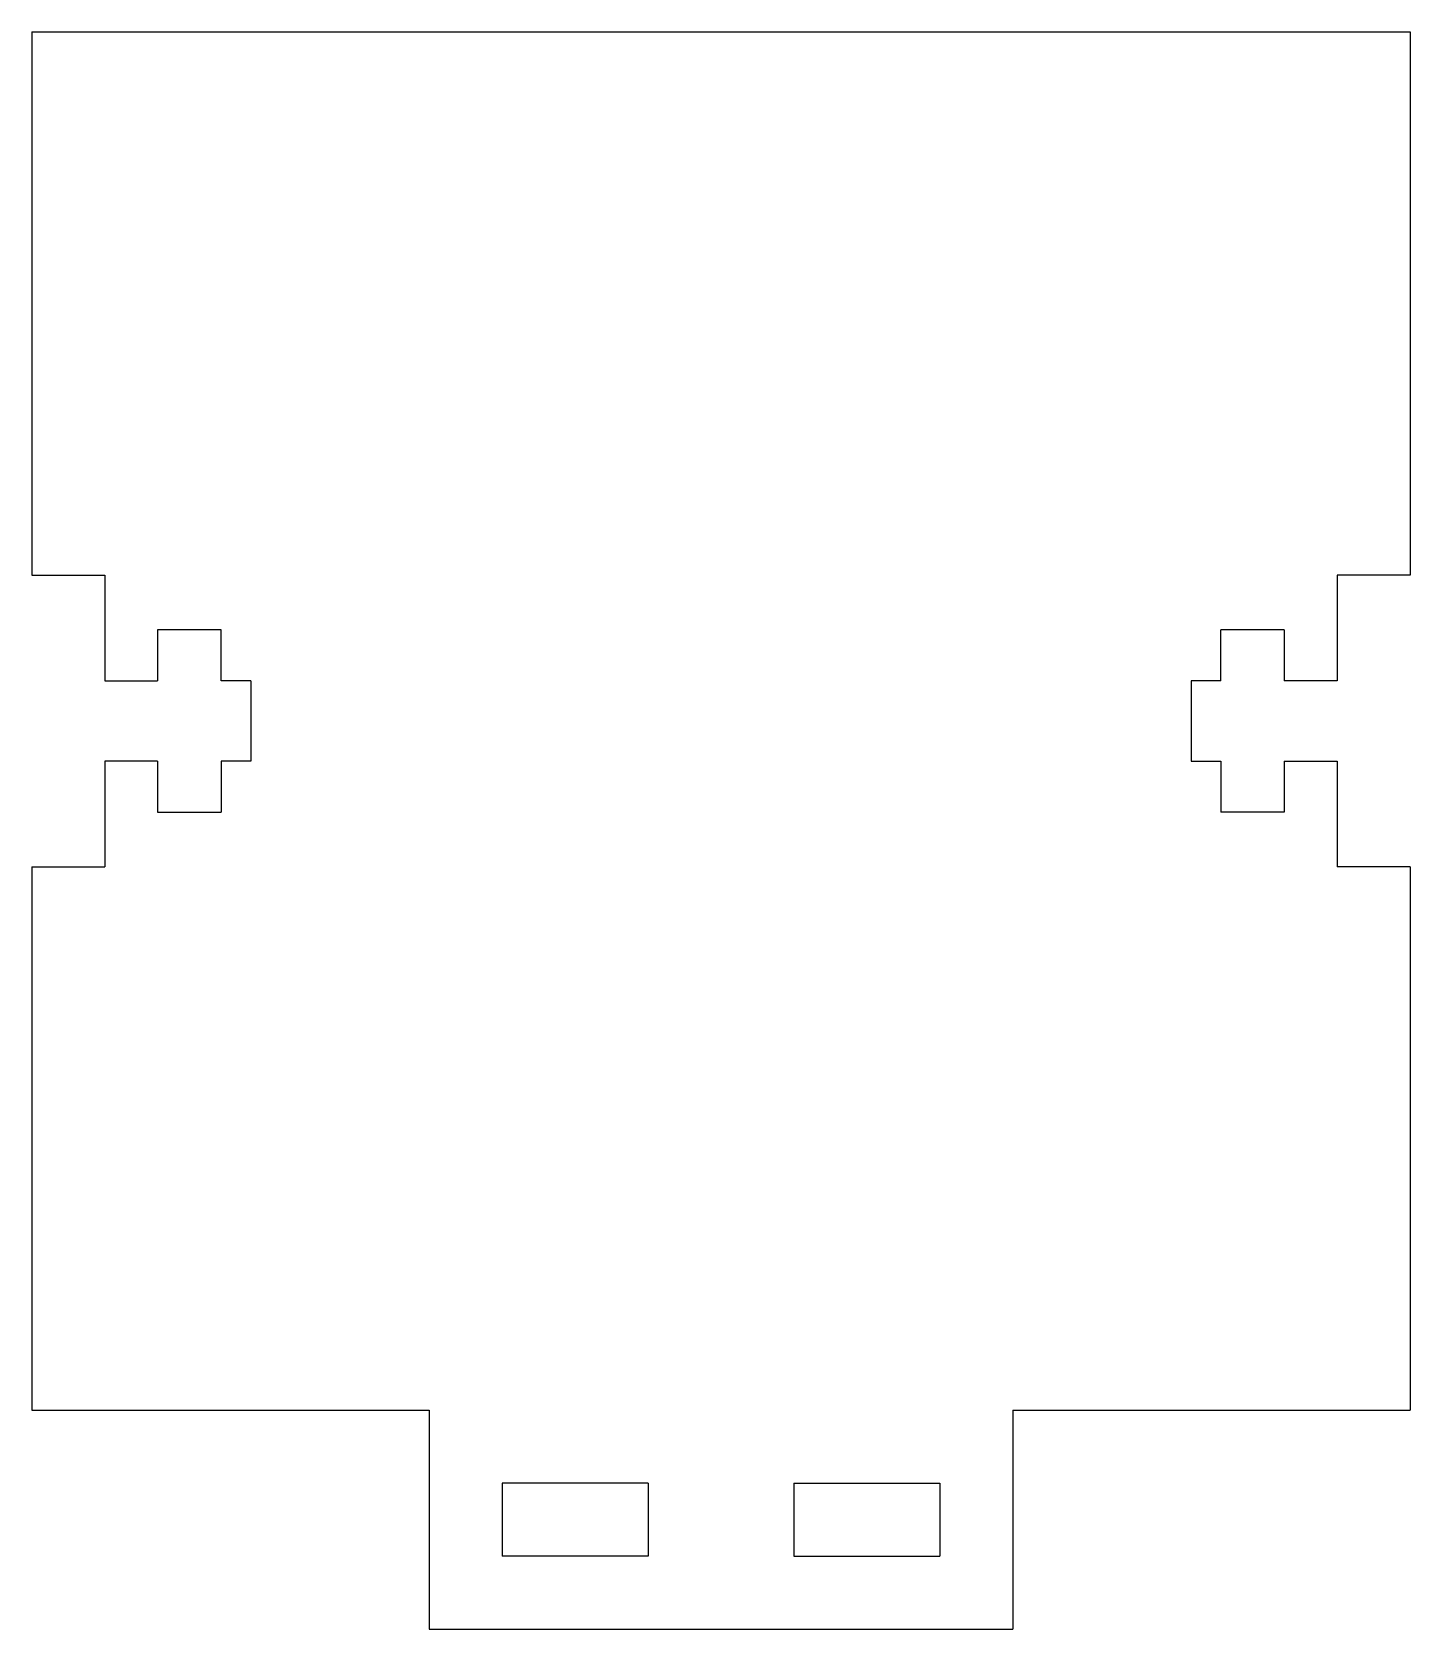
# Model space of a CAD drawing. Extents: x -8.97 to -6.6, y -1.14 to 1.6.
import ezdxf

# ---------------------------------------------------------------- set-up
doc = ezdxf.new("R2010")
doc.units = 0
doc.layers.add('VISIBLE', color=7, linetype='CONTINUOUS')

msp = doc.modelspace()

# ---------------------------------------------------------------- linework, layer by layer
at = {"layer": 'VISIBLE'}
for p, q in [((-8.967, 1.5986, 0.125), (-6.6048, 1.5986, 0.125)), ((-8.967, 1.5986, 0.125), (-8.967, 0.6676, 0.125)), ((-6.6048, 1.5986, 0.125), (-6.6048, 0.6676, 0.125)), ((-8.967, 0.6676, 0.125), (-8.842, 0.6676, 0.125)), ((-8.842, 0.6676, 0.125), (-8.842, 0.4866, 0.125)), ((-6.7298, 0.6676, 0.125), (-6.7298, 0.4866, 0.125)), ((-6.6048, 0.6676, 0.125), (-6.7298, 0.6676, 0.125)), ((-8.7515, 0.5741, 0.125), (-8.7515, 0.4866, 0.125)), ((-8.6425, 0.5741, 0.125), (-8.7515, 0.5741, 0.125)), ((-8.6425, 0.4866, 0.125), (-8.6425, 0.5741, 0.125)), ((-6.9293, 0.4866, 0.125), (-6.9293, 0.5741, 0.125)), ((-6.8203, 0.5741, 0.125), (-6.9293, 0.5741, 0.125)), ((-6.8203, 0.5741, 0.125), (-6.8203, 0.4866, 0.125)), ((-8.842, 0.4866, 0.125), (-8.7515, 0.4866, 0.125)), ((-8.592, 0.4866, 0.125), (-8.6425, 0.4866, 0.125)), ((-8.592, 0.4866, 0.125), (-8.592, 0.3486, 0.125)), ((-6.9798, 0.4866, 0.125), (-6.9798, 0.3486, 0.125)), ((-6.9293, 0.4866, 0.125), (-6.9798, 0.4866, 0.125)), ((-6.7298, 0.4866, 0.125), (-6.8203, 0.4866, 0.125)), ((-8.7515, 0.3486, 0.125), (-8.842, 0.3486, 0.125)), ((-8.842, 0.3486, 0.125), (-8.842, 0.1676, 0.125)), ((-8.7515, 0.3486, 0.125), (-8.7515, 0.2611, 0.125)), ((-8.592, 0.3486, 0.125), (-8.6425, 0.3486, 0.125)), ((-8.6425, 0.3486, 0.125), (-8.6425, 0.2611, 0.125)), ((-6.9798, 0.3486, 0.125), (-6.9293, 0.3486, 0.125)), ((-6.9293, 0.3486, 0.125), (-6.9293, 0.2611, 0.125)), ((-6.8203, 0.3486, 0.125), (-6.7298, 0.3486, 0.125)), ((-6.8203, 0.3486, 0.125), (-6.8203, 0.2611, 0.125)), ((-6.7298, 0.3486, 0.125), (-6.7298, 0.1676, 0.125)), ((-8.7515, 0.2611, 0.125), (-8.6425, 0.2611, 0.125)), ((-6.8203, 0.2611, 0.125), (-6.9293, 0.2611, 0.125)), ((-8.967, 0.1676, 0.125), (-8.842, 0.1676, 0.125)), ((-8.967, 0.1676, 0.125), (-8.967, -0.7636, 0.125)), ((-6.6048, 0.1676, 0.125), (-6.7298, 0.1676, 0.125)), ((-6.6048, 0.1676, 0.125), (-6.6048, -0.7636, 0.125)), ((-8.967, -0.7636, 0.125), (-8.286, -0.7636, 0.125)), ((-8.286, -0.7636, 0.125), (-8.286, -1.1386, 0.125)), ((-7.2858, -0.7636, 0.125), (-7.2858, -1.1386, 0.125)), ((-7.2858, -0.7636, 0.125), (-6.6048, -0.7636, 0.125)), ((-7.911, -0.8886, 0.125), (-8.161, -0.8886, 0.125)), ((-8.161, -0.8886, 0.125), (-8.161, -1.0136, 0.125)), ((-7.911, -0.8886, 0.125), (-7.911, -1.0136, 0.125)), ((-7.6608, -0.8886, 0.125), (-7.6608, -1.0136, 0.125)), ((-7.6608, -0.8886, 0.125), (-7.4108, -0.8886, 0.125)), ((-7.4108, -0.8886, 0.125), (-7.4108, -1.0136, 0.125)), ((-7.911, -1.0136, 0.125), (-8.161, -1.0136, 0.125)), ((-7.6608, -1.0136, 0.125), (-7.4108, -1.0136, 0.125)), ((-8.286, -1.1386, 0.125), (-7.2858, -1.1386, 0.125))]:
    msp.add_line(p, q, dxfattribs=at)

doc.saveas('drawing.dxf')
